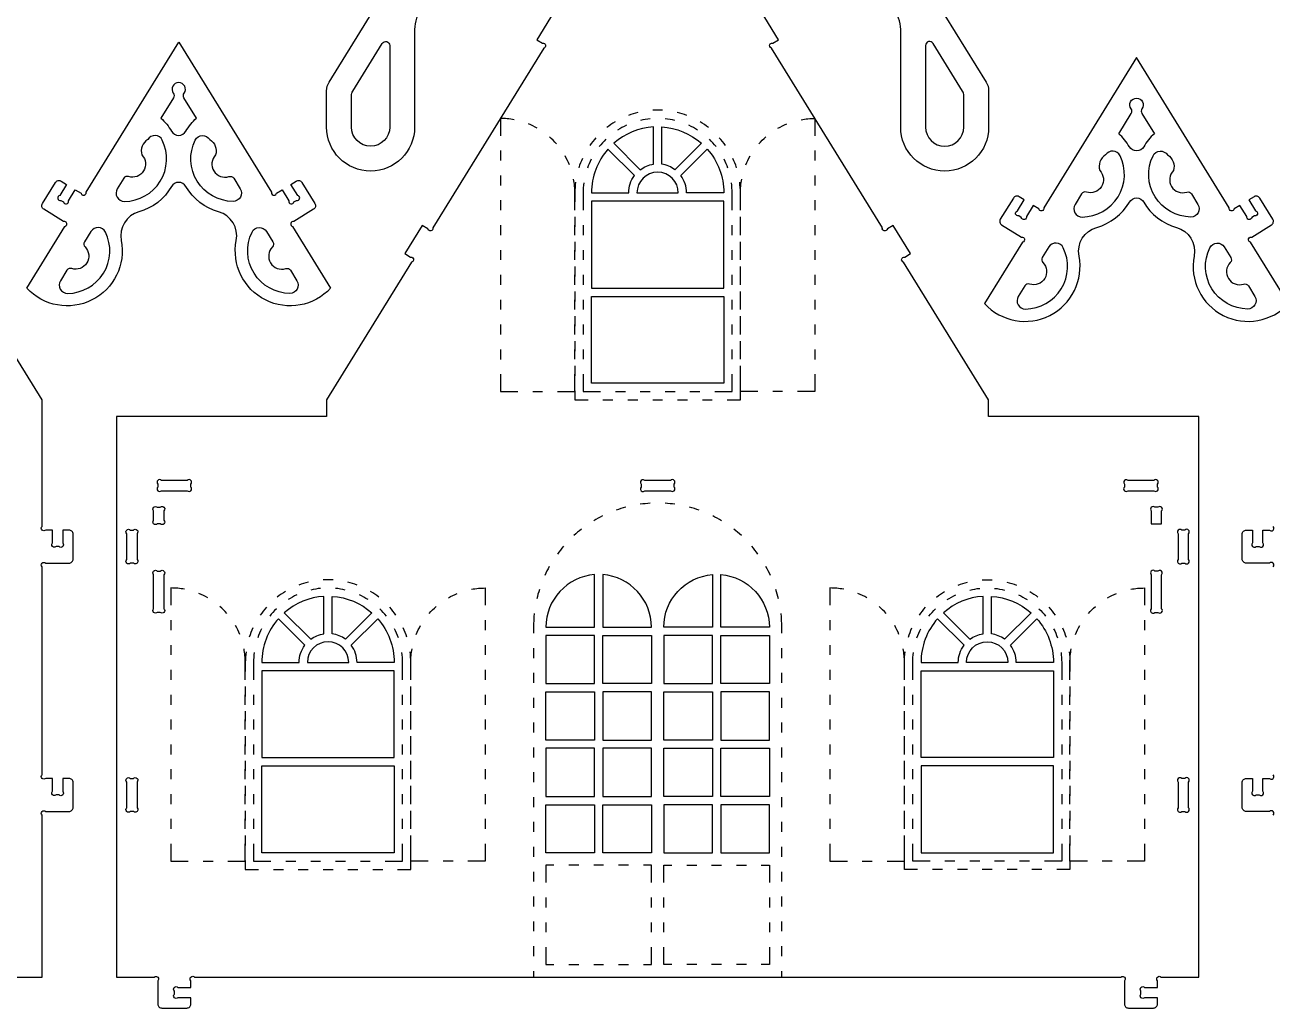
# Model space of a CAD drawing. Extents: x 3712 to 3901, y 1385 to 1507.
# Drawn here: x 3746.3 to 3806.5, y 1384.5 to 1432 of the extents above; entities that cross this region are included whole.
import ezdxf

# ---------------------------------------------------------------- set-up
doc = ezdxf.new("R2010")
doc.units = 0
doc.header["$MEASUREMENT"] = 0
doc.layers.add('LAYER1', color=18, linetype='CONTINUOUS')

msp = doc.modelspace()

# ---------------------------------------------------------------- linework, layer by layer
at = {"layer": 'LAYER1'}
for points in [[(3766.422, 1433.383, 0.364346), (3765.097, 1431.806), (3765.097, 1427.099, -1), (3760.844, 1427.099), (3760.844, 1428.851, -0.139213), (3760.964, 1429.271), (3764.955, 1435.734, 1)], [(3788.733, 1435.734), (3792.725, 1429.271, -0.139213), (3792.844, 1428.851), (3792.844, 1427.099, -1), (3788.591, 1427.099), (3788.591, 1431.806, 0.364346), (3787.267, 1433.383, -0.419429)], [(3771.846, 1432.68), (3771.005, 1431.319), (3771.28, 1431.149, -1), (3771.337, 1430.905), (3765.982, 1422.234, -1), (3765.738, 1422.177), (3765.464, 1422.346), (3764.623, 1420.985), (3764.897, 1420.816, -1), (3764.955, 1420.572), (3760.844, 1413.916), (3760.844, 1413.106), (3750.684, 1413.106), (3750.684, 1386.024), (3752.507, 1386.024, -1), (3752.684, 1385.846), (3752.684, 1384.724, 0.414214), (3752.884, 1384.524), (3754.084, 1384.524, 0.414214), (3754.284, 1384.724), (3754.284, 1385.024), (3753.661, 1385.024, -1), (3753.484, 1385.201), (3753.484, 1385.346, -1), (3753.661, 1385.524), (3754.284, 1385.524), (3754.284, 1385.846, -1), (3754.461, 1386.024), (3799.227, 1386.024, -1), (3799.404, 1385.846), (3799.404, 1384.724, 0.414214), (3799.604, 1384.524), (3800.804, 1384.524, 0.414214), (3801.004, 1384.724), (3801.004, 1385.024), (3800.381, 1385.024, -1), (3800.204, 1385.201), (3800.204, 1385.346, -1), (3800.381, 1385.524), (3801.004, 1385.524), (3801.004, 1385.846, -1), (3801.181, 1386.024), (3803.004, 1386.024), (3803.004, 1413.106), (3792.844, 1413.106), (3792.844, 1413.916), (3788.733, 1420.572, -1), (3788.791, 1420.816), (3789.066, 1420.985), (3788.225, 1422.346), (3787.95, 1422.177, -1), (3787.706, 1422.234), (3782.351, 1430.905, -1), (3782.408, 1431.149), (3782.683, 1431.319), (3781.842, 1432.68)], [(3769.906, 1427.455, 0.046286), (3769.244, 1427.516), (3769.244, 1426.68)], [(3775.893, 1427.801, 0.030028), (3775.434, 1427.659)], [(3776.485, 1427.498, 0.033367), (3776.011, 1427.418)], [(3777.084, 1427.909, 0.030028), (3776.604, 1427.909)], [(3777.677, 1427.418, 0.033367), (3777.204, 1427.498)], [(3778.254, 1427.659, 0.030028), (3777.796, 1427.801)], [(3783.782, 1427.455, -0.046286), (3784.444, 1427.516), (3784.444, 1426.68)], [(3771.028, 1427.043, 0.033367), (3770.597, 1427.252)], [(3774.786, 1427.346, 0.030028), (3774.39, 1427.075)], [(3775.332, 1427.183, 0.033367), (3774.911, 1426.953)], [(3778.778, 1426.953, 0.033367), (3778.357, 1427.183)], [(3779.298, 1427.075, 0.030028), (3778.902, 1427.346)], [(3782.66, 1427.043, -0.033367), (3783.092, 1427.252)], [(3771.954, 1426.286, 0.033367), (3771.614, 1426.626)], [(3773.864, 1426.584, 0.030028), (3773.566, 1426.208)], [(3774.345, 1426.508, 0.033367), (3774.023, 1426.152)], [(3779.665, 1426.152, 0.033367), (3779.343, 1426.508)], [(3780.122, 1426.208, 0.030028), (3779.824, 1426.584)], [(3781.735, 1426.286, -0.033367), (3782.074, 1426.626)], [(3772.58, 1425.269, 0.033367), (3772.371, 1425.7)], [(3773.208, 1425.584, 0.030028), (3773.035, 1425.136)], [(3780.654, 1425.136, 0.030028), (3780.48, 1425.584)], [(3781.108, 1425.269, -0.033367), (3781.317, 1425.7)], [(3773.635, 1425.547, 0.033367), (3773.446, 1425.105)], [(3780.242, 1425.105, 0.033367), (3780.054, 1425.547)], [(3772.844, 1423.079), (3772.844, 1423.916, 0.046286), (3772.783, 1424.578)], [(3772.878, 1424.434, 0.03248), (3772.844, 1423.916)], [(3773.278, 1424.406, 0.03415), (3773.244, 1423.916)], [(3780.444, 1423.079), (3780.444, 1423.916, 0.03415), (3780.411, 1424.406)], [(3780.844, 1423.479), (3780.844, 1423.916, 0.03248), (3780.81, 1424.434)], [(3780.844, 1423.079), (3780.844, 1423.916, -0.046286), (3780.906, 1424.578)], [(3745.267, 1386.024), (3747.09, 1386.024), (3747.09, 1393.846, -1), (3747.267, 1394.024), (3748.39, 1394.024, 0.414214), (3748.59, 1394.224), (3748.59, 1395.424, 0.414214), (3748.39, 1395.624), (3748.09, 1395.624), (3748.09, 1395.001, -1), (3747.913, 1394.824), (3747.767, 1394.824, -1), (3747.59, 1395.001), (3747.59, 1395.624), (3747.267, 1395.624, -1), (3747.09, 1395.801), (3747.09, 1405.846, -1), (3747.267, 1406.024), (3748.39, 1406.024, 0.414214), (3748.59, 1406.224), (3748.59, 1407.424, 0.414214), (3748.39, 1407.624), (3748.09, 1407.624), (3748.09, 1407.001, -1), (3747.913, 1406.824), (3747.767, 1406.824, -1), (3747.59, 1407.001), (3747.59, 1407.624), (3747.267, 1407.624, -1), (3747.09, 1407.801), (3747.09, 1413.916), (3742.979, 1420.572, -1)], [(3775.301, 1408.726, 0.020015), (3774.842, 1408.584)], [(3776.484, 1408.917, 0.020015), (3776.006, 1408.869)], [(3777.682, 1408.869, 0.020015), (3777.204, 1408.917)], [(3778.846, 1408.584, 0.020015), (3778.388, 1408.726)], [(3774.179, 1408.303, 0.020015), (3773.758, 1408.073)], [(3779.931, 1408.073, 0.020015), (3779.509, 1408.303)], [(3773.163, 1407.666, 0.020015), (3772.796, 1407.357)], [(3780.892, 1407.357, 0.020015), (3780.525, 1407.666)], [(3806.598, 1405.846, 1), (3806.421, 1406.024), (3805.298, 1406.024, -0.414214), (3805.098, 1406.224), (3805.098, 1407.424, -0.414214), (3805.298, 1407.624), (3805.598, 1407.624), (3805.598, 1407.001, 1), (3805.775, 1406.824), (3805.921, 1406.824, 1), (3806.098, 1407.001), (3806.098, 1407.624), (3806.421, 1407.624, 1), (3806.598, 1407.801)], [(3772.295, 1406.84, 0.020015), (3771.997, 1406.464)], [(3781.692, 1406.464, 0.020015), (3781.393, 1406.84)], [(3771.608, 1405.857, 0.020015), (3771.391, 1405.429)], [(3782.298, 1405.429, 0.020015), (3782.08, 1405.857)], [(3759.963, 1405.109, 0.030028), (3759.504, 1404.967)], [(3761.154, 1405.216, 0.030028), (3760.674, 1405.216)], [(3762.324, 1404.967, 0.030028), (3761.866, 1405.109)], [(3791.364, 1404.967, -0.030028), (3791.823, 1405.109)], [(3792.534, 1405.216, -0.030028), (3793.014, 1405.216)], [(3793.726, 1405.109, -0.030028), (3794.184, 1404.967)], [(3753.976, 1404.762, 0.046286), (3753.314, 1404.824), (3753.314, 1403.987)], [(3755.098, 1404.35, 0.033367), (3754.667, 1404.56)], [(3758.856, 1404.654, 0.030028), (3758.46, 1404.383)], [(3759.402, 1404.49, 0.033367), (3758.981, 1404.26)], [(3760.555, 1404.806, 0.033367), (3760.081, 1404.726)], [(3761.747, 1404.726, 0.033367), (3761.274, 1404.806)], [(3762.848, 1404.26, 0.033367), (3762.427, 1404.49)], [(3763.368, 1404.383, 0.030028), (3762.972, 1404.654)], [(3766.73, 1404.35, -0.033367), (3767.162, 1404.56)], [(3767.852, 1404.762, -0.046286), (3768.514, 1404.824), (3768.514, 1403.987)], [(3771.13, 1404.758, 0.020015), (3771.002, 1404.295)], [(3782.686, 1404.295, 0.020015), (3782.558, 1404.758)], [(3785.836, 1404.762, 0.046286), (3785.174, 1404.824), (3785.174, 1403.987)], [(3786.958, 1404.35, 0.033367), (3786.527, 1404.56)], [(3790.32, 1404.383, -0.030028), (3790.716, 1404.654)], [(3790.84, 1404.26, -0.033367), (3791.262, 1404.49)], [(3791.941, 1404.726, -0.033367), (3792.415, 1404.806)], [(3793.134, 1404.806, -0.033367), (3793.607, 1404.726)], [(3794.287, 1404.49, -0.033367), (3794.708, 1404.26)], [(3794.832, 1404.654, -0.030028), (3795.228, 1404.383)], [(3798.59, 1404.35, -0.033367), (3799.022, 1404.56)], [(3799.712, 1404.762, -0.046286), (3800.374, 1404.824), (3800.374, 1403.987)], [(3756.024, 1403.594, 0.033367), (3755.684, 1403.933)], [(3757.934, 1403.892, 0.030028), (3757.636, 1403.516)], [(3764.192, 1403.516, 0.030028), (3763.894, 1403.892)], [(3765.805, 1403.594, -0.033367), (3766.144, 1403.933)], [(3787.884, 1403.594, 0.033367), (3787.544, 1403.933)], [(3789.496, 1403.516, -0.030028), (3789.794, 1403.892)], [(3795.754, 1403.892, -0.030028), (3796.052, 1403.516)], [(3797.665, 1403.594, -0.033367), (3798.004, 1403.933)], [(3758.415, 1403.815, 0.033367), (3758.093, 1403.46)], [(3763.735, 1403.46, 0.033367), (3763.413, 1403.815)], [(3770.88, 1403.586, 0.027472), (3770.844, 1402.928), (3770.844, 1402.641)], [(3782.844, 1402.641), (3782.844, 1402.928, 0.027472), (3782.808, 1403.586)], [(3789.953, 1403.46, -0.033367), (3790.275, 1403.815)], [(3795.273, 1403.815, -0.033367), (3795.595, 1403.46)], [(3756.65, 1402.576, 0.033367), (3756.441, 1403.008)], [(3757.278, 1402.891, 0.030028), (3757.105, 1402.444)], [(3757.705, 1402.854, 0.033367), (3757.516, 1402.413)], [(3764.312, 1402.413, 0.033367), (3764.124, 1402.854)], [(3764.724, 1402.444, 0.030028), (3764.55, 1402.891)], [(3765.178, 1402.576, -0.033367), (3765.387, 1403.008)], [(3788.51, 1402.576, 0.033367), (3788.301, 1403.008)], [(3788.965, 1402.444, -0.030028), (3789.138, 1402.891)], [(3789.376, 1402.413, -0.033367), (3789.565, 1402.854)], [(3795.984, 1402.854, -0.033367), (3796.172, 1402.413)], [(3796.41, 1402.891, -0.030028), (3796.583, 1402.444)], [(3797.038, 1402.576, -0.033367), (3797.247, 1403.008)], [(3756.914, 1400.386), (3756.914, 1401.224, 0.046286), (3756.853, 1401.886)], [(3756.948, 1401.742, 0.03248), (3756.914, 1401.224)], [(3757.348, 1401.714, 0.03415), (3757.314, 1401.224)], [(3764.514, 1400.386), (3764.514, 1401.224, 0.03415), (3764.481, 1401.714)], [(3764.914, 1400.787), (3764.914, 1401.224, 0.03248), (3764.881, 1401.742)], [(3764.914, 1400.386), (3764.914, 1401.224, -0.046286), (3764.976, 1401.886)], [(3788.774, 1400.386), (3788.774, 1401.224, 0.046286), (3788.713, 1401.886)], [(3788.774, 1400.787), (3788.774, 1401.224, -0.03248), (3788.808, 1401.742)], [(3789.174, 1400.386), (3789.174, 1401.224, -0.03415), (3789.208, 1401.714)], [(3796.341, 1401.714, -0.03415), (3796.374, 1401.224)], [(3796.74, 1401.742, -0.03248), (3796.774, 1401.224)], [(3796.774, 1400.386), (3796.774, 1401.224, -0.046286), (3796.836, 1401.886)], [(3806.598, 1393.846, 1), (3806.421, 1394.024), (3805.298, 1394.024, -0.414214), (3805.098, 1394.224), (3805.098, 1395.424, -0.414214), (3805.298, 1395.624), (3805.598, 1395.624), (3805.598, 1395.001, 1), (3805.775, 1394.824), (3805.921, 1394.824, 1), (3806.098, 1395.001), (3806.098, 1395.624), (3806.421, 1395.624, 1), (3806.598, 1395.801)]]:
    msp.add_lwpolyline(points, format="xyb", dxfattribs=at)
for points in [[(3753.35, 1424.226, -0.195222), (3751.77, 1423.003, 0.390324), (3750.916, 1421.619, -0.755832), (3746.352, 1419.316), (3748.19, 1422.291, 1), (3748.132, 1422.535), (3747.177, 1423.125, -0.414214), (3747.112, 1423.4), (3747.742, 1424.421, -0.414214), (3748.017, 1424.486), (3748.273, 1424.329), (3747.945, 1423.799, 1), (3748.003, 1423.555), (3748.127, 1423.478, 1), (3748.371, 1423.536), (3748.698, 1424.066), (3748.973, 1423.896, 1), (3749.217, 1423.954), (3753.696, 1431.207), (3758.176, 1423.954, 1), (3758.42, 1423.896), (3758.694, 1424.066), (3759.022, 1423.536, 1), (3759.266, 1423.478), (3759.39, 1423.555, 1), (3759.447, 1423.799), (3759.12, 1424.329), (3759.375, 1424.486, -0.414214), (3759.65, 1424.421), (3760.281, 1423.4, -0.414214), (3760.216, 1423.125), (3759.261, 1422.535, 1), (3759.203, 1422.291), (3761.04, 1419.316, -0.755832), (3756.477, 1421.619, 0.390324), (3755.622, 1423.003, -0.195222), (3754.042, 1424.226, 0.575498)], [(3762.044, 1427.099), (3762.044, 1428.624, -0.139213), (3762.104, 1428.834), (3763.527, 1431.138, -0.755599), (3763.897, 1431.033), (3763.897, 1427.099, -1)], [(3791.644, 1427.099), (3791.644, 1428.624, 0.139213), (3791.584, 1428.834), (3790.161, 1431.138, 0.755599), (3789.791, 1431.033), (3789.791, 1427.099, 1)], [(3800.338, 1423.474, 0.195222), (3801.918, 1422.25, -0.390324), (3802.772, 1420.867, 0.755832), (3807.336, 1418.564), (3805.499, 1421.539, -1), (3805.556, 1421.783), (3806.512, 1422.373, 0.414214), (3806.577, 1422.648), (3805.946, 1423.669, 0.414214), (3805.671, 1423.734), (3805.416, 1423.576), (3805.743, 1423.046, -1), (3805.685, 1422.803), (3805.561, 1422.726, -1), (3805.318, 1422.784), (3804.99, 1423.314), (3804.716, 1423.144, -1), (3804.472, 1423.202), (3799.992, 1430.454), (3795.512, 1423.202, -1), (3795.269, 1423.144), (3794.994, 1423.314), (3794.667, 1422.784, -1), (3794.423, 1422.726), (3794.299, 1422.803, -1), (3794.241, 1423.046), (3794.568, 1423.576), (3794.313, 1423.734, 0.414214), (3794.038, 1423.669), (3793.407, 1422.648, 0.414214), (3793.472, 1422.373), (3794.428, 1421.783, -1), (3794.485, 1421.539), (3792.648, 1418.564, 0.755832), (3797.212, 1420.867, -0.390324), (3798.066, 1422.25, 0.195222), (3799.646, 1423.474, -0.575498)], [(3753.35, 1426.895, 0.575498), (3754.042, 1426.895, -0.077363), (3754.557, 1427.53), (3753.951, 1428.51, -0.303894), (3753.96, 1428.733, 0.612281), (3753.696, 1429.248, 0.612281), (3753.433, 1428.733, -0.303894), (3753.441, 1428.51), (3752.836, 1427.53, -0.077363)], [(3800.338, 1426.143, -0.575498), (3799.646, 1426.143, 0.077363), (3799.132, 1426.778), (3799.737, 1427.758, 0.303894), (3799.729, 1427.98, -0.612281), (3799.992, 1428.496, -0.612281), (3800.255, 1427.98, 0.303894), (3800.247, 1427.758), (3800.852, 1426.778, 0.077363)], [(3774.727, 1426.316), (3776.006, 1425.037, -0.125326), (3776.644, 1425.302), (3776.644, 1427.11, 0.166595)], [(3777.044, 1427.11, -0.166595), (3778.961, 1426.316), (3777.683, 1425.037, 0.125326), (3777.044, 1425.302)], [(3750.726, 1424.114, 0.589932), (3751.07, 1423.504, 0.55259), (3752.9, 1426.467, 0.589932), (3752.2, 1426.501, 0.344768), (3751.915, 1425.75, -0.782555), (3751.27, 1424.706, 0.344768), (3751.039, 1424.621)], [(3756.667, 1424.114, -0.589932), (3756.323, 1423.504, -0.55259), (3754.493, 1426.467, -0.589932), (3755.192, 1426.501, -0.344768), (3755.478, 1425.75, 0.782555), (3756.123, 1424.706, -0.344768), (3756.354, 1424.621)], [(3774.444, 1426.033, 0.182708), (3773.644, 1423.916), (3775.444, 1423.916, -0.161906), (3775.723, 1424.754)], [(3779.244, 1426.033, -0.182708), (3780.044, 1423.916), (3778.244, 1423.916, 0.161906), (3777.965, 1424.754)], [(3797.022, 1423.362, 0.589932), (3797.365, 1422.752, 0.55259), (3799.195, 1425.715, 0.589932), (3798.496, 1425.749, 0.344768), (3798.211, 1424.997, -0.782555), (3797.566, 1423.953, 0.344768), (3797.335, 1423.868)], [(3802.962, 1423.362, -0.589932), (3802.619, 1422.752, -0.55259), (3800.789, 1425.715, -0.589932), (3801.488, 1425.749, -0.344768), (3801.774, 1424.997, 0.782555), (3802.418, 1423.953, -0.344768), (3802.65, 1423.868)], [(3777.844, 1423.916, 1), (3775.844, 1423.916)], [(3748.293, 1420.175), (3747.98, 1419.669, 0.589932), (3748.324, 1419.058, 0.55259), (3750.154, 1422.021, 0.589932), (3749.454, 1422.055), (3749.142, 1421.549, 0.344768), (3749.169, 1421.304, -0.782555), (3748.524, 1420.26, 0.344768)], [(3759.1, 1420.175), (3759.412, 1419.669, -0.589932), (3759.069, 1419.058, -0.55259), (3757.239, 1422.021, -0.589932), (3757.938, 1422.055), (3758.251, 1421.549, -0.344768), (3758.224, 1421.304, 0.782555), (3758.868, 1420.26, -0.344768)], [(3794.589, 1419.422), (3794.276, 1418.916, 0.589932), (3794.619, 1418.306, 0.55259), (3796.449, 1421.269, 0.589932), (3795.75, 1421.303), (3795.437, 1420.797, 0.344768), (3795.465, 1420.552, -0.782555), (3794.82, 1419.508, 0.344768)], [(3805.395, 1419.422), (3805.708, 1418.916, -0.589932), (3805.365, 1418.306, -0.55259), (3803.535, 1421.269, -0.589932), (3804.234, 1421.303), (3804.547, 1420.797, -0.344768), (3804.519, 1420.552, 0.782555), (3805.164, 1419.508, -0.344768)], [(3752.861, 1409.524), (3754.107, 1409.524, 1), (3754.284, 1409.701), (3754.284, 1409.846, 1), (3754.107, 1410.024), (3752.861, 1410.024, 1), (3752.684, 1409.846), (3752.684, 1409.701, 1)], [(3776.221, 1409.524), (3777.467, 1409.524, 1), (3777.644, 1409.701), (3777.644, 1409.846, 1), (3777.467, 1410.024), (3776.221, 1410.024, 1), (3776.044, 1409.846), (3776.044, 1409.701, 1)], [(3799.404, 1409.846), (3799.404, 1409.701, 1), (3799.581, 1409.524), (3800.827, 1409.524, 1), (3801.004, 1409.701), (3801.004, 1409.846, 1), (3800.827, 1410.024), (3799.581, 1410.024, 1)], [(3752.984, 1408.546), (3752.984, 1408.101, -1), (3752.807, 1407.924), (3752.661, 1407.924, -1), (3752.484, 1408.101), (3752.484, 1408.546, -1), (3752.661, 1408.724), (3752.807, 1408.724, -1)], [(3801.204, 1407.924), (3801.204, 1408.546, 1), (3801.027, 1408.724), (3800.881, 1408.724, 1), (3800.704, 1408.546), (3800.704, 1407.924)], [(3751.684, 1407.446), (3751.684, 1406.201, -1), (3751.507, 1406.024), (3751.361, 1406.024, -1), (3751.184, 1406.201), (3751.184, 1407.446, -1), (3751.361, 1407.624), (3751.507, 1407.624, -1)], [(3802.004, 1407.446), (3802.004, 1406.201, 1), (3802.181, 1406.024), (3802.327, 1406.024, 1), (3802.504, 1406.201), (3802.504, 1407.446, 1), (3802.327, 1407.624), (3802.181, 1407.624, 1)], [(3752.984, 1405.466), (3752.984, 1403.82, -1), (3752.807, 1403.643), (3752.661, 1403.643, -1), (3752.484, 1403.82), (3752.484, 1405.466, -1), (3752.661, 1405.643), (3752.807, 1405.643, -1)], [(3773.794, 1402.928), (3773.794, 1405.47, 0.3914), (3771.444, 1402.928)], [(3774.194, 1402.928), (3776.544, 1402.928, 0.3914), (3774.194, 1405.47)], [(3779.494, 1402.928), (3777.144, 1402.928, -0.3914), (3779.494, 1405.47)], [(3779.894, 1402.928), (3779.894, 1405.47, -0.3914), (3782.244, 1402.928)], [(3800.704, 1405.466), (3800.704, 1403.82, 1), (3800.881, 1403.643), (3801.027, 1403.643, 1), (3801.204, 1403.82), (3801.204, 1405.466, 1), (3801.027, 1405.643), (3800.881, 1405.643, 1)], [(3758.797, 1403.623), (3760.076, 1402.345, -0.125326), (3760.714, 1402.609), (3760.714, 1404.417, 0.166595)], [(3761.114, 1404.417, -0.166595), (3763.031, 1403.623), (3761.753, 1402.345, 0.125326), (3761.114, 1402.609)], [(3792.574, 1404.417, 0.166595), (3790.657, 1403.623), (3791.936, 1402.345, -0.125326), (3792.574, 1402.609)], [(3794.891, 1403.623), (3793.613, 1402.345, 0.125326), (3792.974, 1402.609), (3792.974, 1404.417, -0.166595)], [(3758.514, 1403.34, 0.182708), (3757.714, 1401.224), (3759.514, 1401.224, -0.161906), (3759.793, 1402.062)], [(3763.314, 1403.34, -0.182708), (3764.114, 1401.224), (3762.314, 1401.224, 0.161906), (3762.035, 1402.062)], [(3790.374, 1403.34, 0.182708), (3789.574, 1401.224), (3791.374, 1401.224, -0.161906), (3791.653, 1402.062)], [(3795.174, 1403.34, -0.182708), (3795.974, 1401.224), (3794.174, 1401.224, 0.161906), (3793.895, 1402.062)], [(3761.914, 1401.224, 1), (3759.914, 1401.224)], [(3791.774, 1401.224, -1), (3793.774, 1401.224)], [(3751.684, 1395.446), (3751.684, 1394.201, -1), (3751.507, 1394.024), (3751.361, 1394.024, -1), (3751.184, 1394.201), (3751.184, 1395.446, -1), (3751.361, 1395.624), (3751.507, 1395.624, -1)], [(3802.004, 1395.446), (3802.004, 1394.201, 1), (3802.181, 1394.024), (3802.327, 1394.024, 1), (3802.504, 1394.201), (3802.504, 1395.446, 1), (3802.327, 1395.624), (3802.181, 1395.624, 1)]]:
    msp.add_lwpolyline(points, format="xyb", close=True, dxfattribs=at)
for points in [[(3769.244, 1425.959), (3769.244, 1425.479)], [(3784.444, 1425.959), (3784.444, 1425.479)], [(3769.244, 1424.758), (3769.244, 1424.278)], [(3784.444, 1424.758), (3784.444, 1424.278)], [(3772.844, 1423.916), (3772.844, 1423.479)], [(3773.244, 1423.916), (3773.244, 1423.079)], [(3769.244, 1423.558), (3769.244, 1423.077)], [(3784.444, 1423.558), (3784.444, 1423.077)], [(3772.844, 1422.758), (3772.844, 1422.278)], [(3780.844, 1422.278), (3780.844, 1422.758)], [(3769.244, 1422.357), (3769.244, 1421.877)], [(3772.844, 1421.878), (3772.844, 1422.358)], [(3773.244, 1422.358), (3773.244, 1421.878)], [(3780.444, 1421.878), (3780.444, 1422.358)], [(3780.844, 1421.878), (3780.844, 1422.358)], [(3784.444, 1422.357), (3784.444, 1421.877)], [(3772.844, 1421.558), (3772.844, 1421.077)], [(3780.844, 1421.077), (3780.844, 1421.558)], [(3769.244, 1421.156), (3769.244, 1420.676)], [(3772.844, 1420.677), (3772.844, 1421.157)], [(3773.244, 1421.157), (3773.244, 1420.677)], [(3780.444, 1420.677), (3780.444, 1421.157)], [(3780.844, 1420.677), (3780.844, 1421.157)], [(3784.444, 1421.156), (3784.444, 1420.676)], [(3772.844, 1420.357), (3772.844, 1419.877)], [(3780.844, 1419.877), (3780.844, 1420.357)], [(3769.244, 1419.955), (3769.244, 1419.475)], [(3772.844, 1419.476), (3772.844, 1419.957)], [(3773.244, 1419.957), (3773.244, 1419.476)], [(3780.444, 1419.476), (3780.444, 1419.957)], [(3780.844, 1419.476), (3780.844, 1419.957)], [(3784.444, 1419.955), (3784.444, 1419.475)], [(3772.844, 1419.156), (3772.844, 1418.676)], [(3780.844, 1418.676), (3780.844, 1419.156)], [(3769.244, 1418.755), (3769.244, 1418.274)], [(3772.844, 1418.275), (3772.844, 1418.756)], [(3773.244, 1418.756), (3773.244, 1418.275)], [(3780.444, 1418.275), (3780.444, 1418.756)], [(3780.844, 1418.275), (3780.844, 1418.756)], [(3784.444, 1418.755), (3784.444, 1418.274)], [(3772.844, 1417.955), (3772.844, 1417.475)], [(3780.844, 1417.475), (3780.844, 1417.955)], [(3769.244, 1417.554), (3769.244, 1417.074)], [(3772.844, 1417.075), (3772.844, 1417.555)], [(3773.244, 1417.555), (3773.244, 1417.075)], [(3780.444, 1417.075), (3780.444, 1417.555)], [(3780.844, 1417.075), (3780.844, 1417.555)], [(3784.444, 1417.554), (3784.444, 1417.074)], [(3772.844, 1416.755), (3772.844, 1416.274)], [(3780.844, 1416.274), (3780.844, 1416.755)], [(3769.244, 1416.353), (3769.244, 1415.873)], [(3772.844, 1415.874), (3772.844, 1416.354)], [(3773.244, 1416.354), (3773.244, 1415.874)], [(3780.444, 1415.874), (3780.444, 1416.354)], [(3780.844, 1415.874), (3780.844, 1416.354)], [(3784.444, 1416.353), (3784.444, 1415.873)], [(3772.844, 1415.554), (3772.844, 1415.074)], [(3780.844, 1415.074), (3780.844, 1415.554)], [(3769.244, 1415.152), (3769.244, 1414.316)], [(3772.005, 1414.316), (3772.844, 1414.316), (3772.844, 1415.153)], [(3773.244, 1415.153), (3773.244, 1414.316), (3774.082, 1414.316)], [(3779.606, 1414.316), (3780.444, 1414.316), (3780.444, 1415.153)], [(3781.684, 1414.316), (3780.844, 1414.316), (3780.844, 1415.153)], [(3784.444, 1415.152), (3784.444, 1414.316)], [(3769.244, 1414.316), (3770.084, 1414.316)], [(3770.804, 1414.316), (3771.284, 1414.316)], [(3772.844, 1414.353), (3772.844, 1413.916), (3773.482, 1413.916)], [(3774.803, 1414.316), (3775.283, 1414.316)], [(3776.004, 1414.316), (3776.484, 1414.316)], [(3777.204, 1414.316), (3777.685, 1414.316)], [(3778.405, 1414.316), (3778.885, 1414.316)], [(3780.206, 1413.916), (3780.844, 1413.916), (3780.844, 1414.353)], [(3782.884, 1414.316), (3782.404, 1414.316)], [(3784.444, 1414.316), (3783.605, 1414.316)], [(3774.202, 1413.916), (3774.683, 1413.916)], [(3775.403, 1413.916), (3775.884, 1413.916)], [(3776.604, 1413.916), (3777.084, 1413.916)], [(3777.805, 1413.916), (3778.285, 1413.916)], [(3779.006, 1413.916), (3779.486, 1413.916)], [(3753.314, 1403.267), (3753.314, 1402.787)], [(3768.514, 1403.267), (3768.514, 1402.787)], [(3785.174, 1403.267), (3785.174, 1402.787)], [(3800.374, 1403.267), (3800.374, 1402.787)], [(3753.314, 1402.066), (3753.314, 1401.586)], [(3768.514, 1402.066), (3768.514, 1401.586)], [(3770.844, 1401.92), (3770.844, 1401.44)], [(3782.844, 1401.44), (3782.844, 1401.92)], [(3785.174, 1402.066), (3785.174, 1401.586)], [(3800.374, 1402.066), (3800.374, 1401.586)], [(3756.914, 1401.224), (3756.914, 1400.787)], [(3757.314, 1401.224), (3757.314, 1400.386)], [(3796.374, 1401.224), (3796.374, 1400.386)], [(3796.774, 1401.224), (3796.774, 1400.787)], [(3753.314, 1400.865), (3753.314, 1400.385)], [(3768.514, 1400.865), (3768.514, 1400.385)], [(3770.844, 1400.72), (3770.844, 1400.239)], [(3782.844, 1400.239), (3782.844, 1400.72)], [(3785.174, 1400.865), (3785.174, 1400.385)], [(3800.374, 1400.865), (3800.374, 1400.385)], [(3753.314, 1399.665), (3753.314, 1399.184)], [(3756.914, 1400.066), (3756.914, 1399.586)], [(3756.914, 1399.185), (3756.914, 1399.666)], [(3757.314, 1399.666), (3757.314, 1399.185)], [(3764.514, 1399.185), (3764.514, 1399.666)], [(3764.914, 1399.586), (3764.914, 1400.066)], [(3764.914, 1399.185), (3764.914, 1399.666)], [(3768.514, 1399.665), (3768.514, 1399.184)], [(3785.174, 1399.665), (3785.174, 1399.184)], [(3788.774, 1399.586), (3788.774, 1400.066)], [(3788.774, 1399.185), (3788.774, 1399.666)], [(3789.174, 1399.185), (3789.174, 1399.666)], [(3796.374, 1399.666), (3796.374, 1399.185)], [(3796.774, 1400.066), (3796.774, 1399.586)], [(3796.774, 1399.185), (3796.774, 1399.666)], [(3800.374, 1399.665), (3800.374, 1399.184)], [(3770.844, 1399.519), (3770.844, 1399.039)], [(3782.844, 1399.039), (3782.844, 1399.519)], [(3753.314, 1398.464), (3753.314, 1397.983)], [(3756.914, 1398.865), (3756.914, 1398.385)], [(3756.914, 1397.985), (3756.914, 1398.465)], [(3757.314, 1398.465), (3757.314, 1397.985)], [(3764.514, 1397.985), (3764.514, 1398.465)], [(3764.914, 1398.385), (3764.914, 1398.865)], [(3764.914, 1397.985), (3764.914, 1398.465)], [(3768.514, 1398.464), (3768.514, 1397.983)], [(3785.174, 1398.464), (3785.174, 1397.983)], [(3788.774, 1398.385), (3788.774, 1398.865)], [(3788.774, 1397.985), (3788.774, 1398.465)], [(3789.174, 1397.985), (3789.174, 1398.465)], [(3796.374, 1398.465), (3796.374, 1397.985)], [(3796.774, 1398.865), (3796.774, 1398.385)], [(3796.774, 1397.985), (3796.774, 1398.465)], [(3800.374, 1398.464), (3800.374, 1397.983)], [(3770.844, 1398.318), (3770.844, 1397.838)], [(3782.844, 1397.838), (3782.844, 1398.318)], [(3753.314, 1397.263), (3753.314, 1396.783)], [(3756.914, 1397.665), (3756.914, 1397.184)], [(3756.914, 1396.784), (3756.914, 1397.264)], [(3757.314, 1397.264), (3757.314, 1396.784)], [(3764.514, 1396.784), (3764.514, 1397.264)], [(3764.914, 1397.184), (3764.914, 1397.665)], [(3764.914, 1396.784), (3764.914, 1397.264)], [(3768.514, 1397.263), (3768.514, 1396.783)], [(3785.174, 1397.263), (3785.174, 1396.783)], [(3788.774, 1397.184), (3788.774, 1397.665)], [(3788.774, 1396.784), (3788.774, 1397.264)], [(3789.174, 1396.784), (3789.174, 1397.264)], [(3796.374, 1397.264), (3796.374, 1396.784)], [(3796.774, 1397.665), (3796.774, 1397.184)], [(3796.774, 1396.784), (3796.774, 1397.264)], [(3800.374, 1397.263), (3800.374, 1396.783)], [(3770.844, 1397.117), (3770.844, 1396.637)], [(3782.844, 1396.637), (3782.844, 1397.117)], [(3753.314, 1396.062), (3753.314, 1395.582)], [(3756.914, 1396.464), (3756.914, 1395.983)], [(3756.914, 1395.583), (3756.914, 1396.063)], [(3757.314, 1396.063), (3757.314, 1395.583)], [(3764.514, 1395.583), (3764.514, 1396.063)], [(3764.914, 1395.983), (3764.914, 1396.464)], [(3764.914, 1395.583), (3764.914, 1396.063)], [(3768.514, 1396.062), (3768.514, 1395.582)], [(3785.174, 1396.062), (3785.174, 1395.582)], [(3788.774, 1395.983), (3788.774, 1396.464)], [(3788.774, 1395.583), (3788.774, 1396.063)], [(3789.174, 1395.583), (3789.174, 1396.063)], [(3796.374, 1396.063), (3796.374, 1395.583)], [(3796.774, 1396.464), (3796.774, 1395.983)], [(3796.774, 1395.583), (3796.774, 1396.063)], [(3800.374, 1396.062), (3800.374, 1395.582)], [(3770.844, 1395.917), (3770.844, 1395.436)], [(3782.844, 1395.436), (3782.844, 1395.917)], [(3753.314, 1394.861), (3753.314, 1394.381)], [(3756.914, 1395.263), (3756.914, 1394.783)], [(3756.914, 1394.382), (3756.914, 1394.863)], [(3757.314, 1394.863), (3757.314, 1394.382)], [(3764.514, 1394.382), (3764.514, 1394.863)], [(3764.914, 1394.783), (3764.914, 1395.263)], [(3764.914, 1394.382), (3764.914, 1394.863)], [(3768.514, 1394.861), (3768.514, 1394.381)], [(3785.174, 1394.861), (3785.174, 1394.381)], [(3788.774, 1394.783), (3788.774, 1395.263)], [(3788.774, 1394.382), (3788.774, 1394.863)], [(3789.174, 1394.382), (3789.174, 1394.863)], [(3796.374, 1394.863), (3796.374, 1394.382)], [(3796.774, 1395.263), (3796.774, 1394.783)], [(3796.774, 1394.382), (3796.774, 1394.863)], [(3800.374, 1394.861), (3800.374, 1394.381)], [(3770.844, 1394.716), (3770.844, 1394.236)], [(3782.844, 1394.236), (3782.844, 1394.716)], [(3753.314, 1393.661), (3753.314, 1393.18)], [(3756.914, 1394.062), (3756.914, 1393.582)], [(3756.914, 1393.182), (3756.914, 1393.662)], [(3757.314, 1393.662), (3757.314, 1393.182)], [(3764.514, 1393.182), (3764.514, 1393.662)], [(3764.914, 1393.582), (3764.914, 1394.062)], [(3764.914, 1393.182), (3764.914, 1393.662)], [(3768.514, 1393.661), (3768.514, 1393.18)], [(3785.174, 1393.661), (3785.174, 1393.18)], [(3788.774, 1393.582), (3788.774, 1394.062)], [(3788.774, 1393.182), (3788.774, 1393.662)], [(3789.174, 1393.182), (3789.174, 1393.662)], [(3796.374, 1393.662), (3796.374, 1393.182)], [(3796.774, 1394.062), (3796.774, 1393.582)], [(3796.774, 1393.182), (3796.774, 1393.662)], [(3800.374, 1393.661), (3800.374, 1393.18)], [(3770.844, 1393.515), (3770.844, 1393.035)], [(3782.844, 1393.035), (3782.844, 1393.515)], [(3753.314, 1392.46), (3753.314, 1391.624)], [(3756.075, 1391.624), (3756.914, 1391.624), (3756.914, 1392.461)], [(3756.914, 1392.861), (3756.914, 1392.381)], [(3757.314, 1392.461), (3757.314, 1391.624), (3758.152, 1391.624)], [(3763.676, 1391.624), (3764.514, 1391.624), (3764.514, 1392.461)], [(3764.914, 1392.381), (3764.914, 1392.861)], [(3765.754, 1391.624), (3764.914, 1391.624), (3764.914, 1392.461)], [(3768.514, 1392.46), (3768.514, 1391.624)], [(3785.174, 1392.46), (3785.174, 1391.624)], [(3787.935, 1391.624), (3788.774, 1391.624), (3788.774, 1392.461)], [(3788.774, 1392.381), (3788.774, 1392.861)], [(3790.012, 1391.624), (3789.174, 1391.624), (3789.174, 1392.461)], [(3796.374, 1392.461), (3796.374, 1391.624), (3795.536, 1391.624)], [(3796.774, 1392.861), (3796.774, 1392.381)], [(3797.614, 1391.624), (3796.774, 1391.624), (3796.774, 1392.461)], [(3800.374, 1392.46), (3800.374, 1391.624)], [(3770.844, 1392.314), (3770.844, 1391.834)], [(3782.844, 1391.834), (3782.844, 1392.314)], [(3753.314, 1391.624), (3754.154, 1391.624)], [(3754.874, 1391.624), (3755.354, 1391.624)], [(3756.914, 1391.661), (3756.914, 1391.224), (3757.552, 1391.224)], [(3758.273, 1391.224), (3758.753, 1391.224)], [(3758.873, 1391.624), (3759.353, 1391.624)], [(3759.473, 1391.224), (3759.954, 1391.224)], [(3760.074, 1391.624), (3760.554, 1391.624)], [(3760.674, 1391.224), (3761.154, 1391.224)], [(3761.274, 1391.624), (3761.755, 1391.624)], [(3761.875, 1391.224), (3762.355, 1391.224)], [(3762.475, 1391.624), (3762.956, 1391.624)], [(3763.076, 1391.224), (3763.556, 1391.224)], [(3764.276, 1391.224), (3764.914, 1391.224), (3764.914, 1391.661)], [(3766.954, 1391.624), (3766.474, 1391.624)], [(3768.514, 1391.624), (3767.675, 1391.624)], [(3771.833, 1391.424), (3771.444, 1391.424), (3771.444, 1390.585)], [(3773.034, 1391.424), (3772.553, 1391.424)], [(3774.234, 1391.424), (3773.754, 1391.424)], [(3775.435, 1391.424), (3774.955, 1391.424)], [(3776.544, 1390.585), (3776.544, 1391.424), (3776.156, 1391.424)], [(3777.144, 1390.585), (3777.144, 1391.424), (3777.533, 1391.424)], [(3778.253, 1391.424), (3778.734, 1391.424)], [(3779.454, 1391.424), (3779.934, 1391.424)], [(3780.655, 1391.424), (3781.135, 1391.424)], [(3781.856, 1391.424), (3782.244, 1391.424), (3782.244, 1390.585)], [(3785.174, 1391.624), (3786.014, 1391.624)], [(3786.734, 1391.624), (3787.214, 1391.624)], [(3789.412, 1391.224), (3788.774, 1391.224), (3788.774, 1391.661)], [(3790.613, 1391.224), (3790.132, 1391.224)], [(3791.213, 1391.624), (3790.733, 1391.624)], [(3791.814, 1391.224), (3791.333, 1391.224)], [(3792.414, 1391.624), (3791.934, 1391.624)], [(3793.014, 1391.224), (3792.534, 1391.224)], [(3793.615, 1391.624), (3793.134, 1391.624)], [(3794.215, 1391.224), (3793.735, 1391.224)], [(3794.815, 1391.624), (3794.335, 1391.624)], [(3795.416, 1391.224), (3794.936, 1391.224)], [(3796.774, 1391.661), (3796.774, 1391.224), (3796.136, 1391.224)], [(3798.814, 1391.624), (3798.334, 1391.624)], [(3800.374, 1391.624), (3799.535, 1391.624)], [(3770.844, 1391.114), (3770.844, 1390.633)], [(3782.844, 1390.633), (3782.844, 1391.114)], [(3770.844, 1389.913), (3770.844, 1389.432)], [(3771.444, 1389.864), (3771.444, 1389.384)], [(3776.544, 1389.384), (3776.544, 1389.864)], [(3777.144, 1389.384), (3777.144, 1389.864)], [(3782.244, 1389.864), (3782.244, 1389.384)], [(3782.844, 1389.432), (3782.844, 1389.913)], [(3770.844, 1388.712), (3770.844, 1388.232)], [(3771.444, 1388.663), (3771.444, 1388.183)], [(3776.544, 1388.183), (3776.544, 1388.663)], [(3777.144, 1388.183), (3777.144, 1388.663)], [(3782.244, 1388.663), (3782.244, 1388.183)], [(3782.844, 1388.232), (3782.844, 1388.712)], [(3770.844, 1387.511), (3770.844, 1387.031)], [(3771.444, 1387.463), (3771.444, 1386.624)], [(3776.156, 1386.624), (3776.544, 1386.624), (3776.544, 1387.463)], [(3777.533, 1386.624), (3777.144, 1386.624), (3777.144, 1387.463)], [(3782.244, 1387.463), (3782.244, 1386.624)], [(3782.844, 1387.031), (3782.844, 1387.511)], [(3771.444, 1386.624), (3771.833, 1386.624)], [(3772.553, 1386.624), (3773.034, 1386.624)], [(3773.754, 1386.624), (3774.234, 1386.624)], [(3774.955, 1386.624), (3775.435, 1386.624)], [(3778.734, 1386.624), (3778.253, 1386.624)], [(3779.934, 1386.624), (3779.454, 1386.624)], [(3781.135, 1386.624), (3780.655, 1386.624)], [(3782.244, 1386.624), (3781.856, 1386.624)], [(3770.844, 1386.31), (3770.844, 1386.024), (3771.681, 1386.024)], [(3772.401, 1386.024), (3772.882, 1386.024)], [(3773.602, 1386.024), (3774.082, 1386.024)], [(3774.803, 1386.024), (3775.283, 1386.024)], [(3776.004, 1386.024), (3776.484, 1386.024)], [(3777.204, 1386.024), (3777.685, 1386.024)], [(3778.405, 1386.024), (3778.885, 1386.024)], [(3779.606, 1386.024), (3780.086, 1386.024)], [(3780.807, 1386.024), (3781.287, 1386.024)], [(3782.007, 1386.024), (3782.844, 1386.024)], [(3782.844, 1386.024), (3782.844, 1386.31)]]:
    msp.add_lwpolyline(points, dxfattribs=at)
for points in [[(3780.044, 1423.516), (3773.644, 1423.516), (3773.644, 1419.316), (3780.044, 1419.316)], [(3780.044, 1418.916), (3780.044, 1414.716), (3773.644, 1414.716), (3773.644, 1418.916)], [(3771.444, 1402.528), (3771.444, 1400.202), (3773.794, 1400.202), (3773.794, 1402.528)], [(3776.544, 1402.528), (3776.544, 1400.202), (3774.194, 1400.202), (3774.194, 1402.528)], [(3777.144, 1402.528), (3777.144, 1400.202), (3779.494, 1400.202), (3779.494, 1402.528)], [(3782.244, 1402.528), (3782.244, 1400.202), (3779.894, 1400.202), (3779.894, 1402.528)], [(3764.114, 1400.824), (3757.714, 1400.824), (3757.714, 1396.624), (3764.114, 1396.624)], [(3789.574, 1400.824), (3795.974, 1400.824), (3795.974, 1396.624), (3789.574, 1396.624)], [(3773.794, 1397.476), (3771.444, 1397.476), (3771.444, 1399.802), (3773.794, 1399.802)], [(3774.194, 1399.802), (3774.194, 1397.476), (3776.544, 1397.476), (3776.544, 1399.802)], [(3779.494, 1399.802), (3779.494, 1397.476), (3777.144, 1397.476), (3777.144, 1399.802)], [(3779.894, 1397.476), (3782.244, 1397.476), (3782.244, 1399.802), (3779.894, 1399.802)], [(3773.794, 1397.076), (3771.444, 1397.076), (3771.444, 1394.75), (3773.794, 1394.75)], [(3776.544, 1394.75), (3776.544, 1397.076), (3774.194, 1397.076), (3774.194, 1394.75)], [(3777.144, 1394.75), (3777.144, 1397.076), (3779.494, 1397.076), (3779.494, 1394.75)], [(3779.894, 1397.076), (3782.244, 1397.076), (3782.244, 1394.75), (3779.894, 1394.75)], [(3764.114, 1396.224), (3764.114, 1392.024), (3757.714, 1392.024), (3757.714, 1396.224)], [(3789.574, 1396.224), (3789.574, 1392.024), (3795.974, 1392.024), (3795.974, 1396.224)], [(3773.794, 1392.024), (3771.444, 1392.024), (3771.444, 1394.35), (3773.794, 1394.35)], [(3774.194, 1394.35), (3776.544, 1394.35), (3776.544, 1392.024), (3774.194, 1392.024)], [(3779.494, 1394.35), (3777.144, 1394.35), (3777.144, 1392.024), (3779.494, 1392.024)], [(3779.894, 1392.024), (3782.244, 1392.024), (3782.244, 1394.35), (3779.894, 1394.35)]]:
    msp.add_lwpolyline(points, close=True, dxfattribs=at)

doc.saveas('drawing.dxf')
